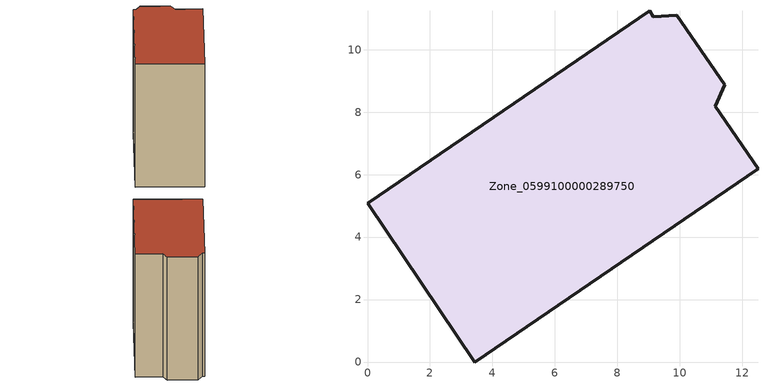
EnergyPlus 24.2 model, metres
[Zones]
Zone_0599100000289750
 floor ground (C_G): 0,5.08 9.03,11.24 9.15,11.06 9.9,11.1 11.44,8.88 11.13,8.18 12.5,6.19 3.43,0 z0
 wall outside (C_F): 3.43,0 12.5,6.19 11.13,8.18 11.44,8.88 9.9,11.1 9.15,11.06 9.03,11.24 0,5.08 3.43,0 z0:12.03
 roof outside (C_R): 9.03,11.24 0,5.08 3.43,0 12.5,6.19 11.13,8.18 11.44,8.88 9.9,11.1 9.15,11.06 z12.03
[BUILDING]
Pand.0599100000289750: North Axis=0; Terrain=City; Loads Convergence Tolerance Value=0.04; Temperature Convergence Tolerance Value=0.4; Solar Distribution=FullExterior; Maximum Number of Warmup Days=25; Minimum Number of Warmup Days=1
[Site:Location]
Rotterdam.The.Hague.AP_ZH_NLD Design_Conditions: Latitude=51.96; Longitude=4.45; Time Zone=1; Elevation=-4.5
[SITE:GROUNDTEMPERATURE:BUILDINGSURFACE]
18, 18, 18, 18, 18, 18, 18, 18, 18, 18, 18, 18
[MATERIAL] Thermal Absorptance=0.9; Solar Absorptance=0.7; Visible Absorptance=0.7
Name | Roughness | Thickness | Conductivity | Density | Specific Heat
G.TI.1946 | MediumSmooth | 0.15 | 1 | 540 | 1210
F.TI.1946 | Rough | 0.3 | 0.857143 | 1920 | 840
R.TI.1946 | MediumRough | 0.2 | 0.1 | 1500 | 1000
[CONSTRUCTION]
C_G: G.TI.1946
C_F: F.TI.1946
C_R: R.TI.1946
[ZONE]
Zone_0599100000289750: Type=1; Multiplier=1; Ceiling Height=Autocalculate; Volume=Autocalculate; Floor Area=autocalculate; Part of Total Floor Area=Yes
[ZONEINFILTRATION:DESIGNFLOWRATE]
Infil_Zone_0599100000289750: Zone or ZoneList or Space or SpaceList=Zone_0599100000289750; Schedule=AlwaysOn; Design Flow Rate Calculation Method=Flow/Area; Flow Rate per Floor Area=0.003; Constant Term Coefficient=1; Temperature Term Coefficient=0; Velocity Term Coefficient=0; Velocity Squared Term Coefficient=0
[HVACTEMPLATE:ZONE:IDEALLOADSAIRSYSTEM]
Zone_0599100000289750: Maximum Heating Supply Air Temperature=50; Minimum Cooling Supply Air Temperature=13; Maximum Heating Supply Air Humidity Ratio=0.0156; Minimum Cooling Supply Air Humidity Ratio=0.0077; Heating Limit=NoLimit; Cooling Limit=NoLimit; Dehumidification Control Type=ConstantSensibleHeatRatio; Cooling Sensible Heat Ratio=0.7; Dehumidification Setpoint=60; Humidification Control Type=None; Humidification Setpoint=30; Outdoor Air Method=None; Outdoor Air Flow Rate per Person=0.00944; Outdoor Air Flow Rate per Zone Floor Area=0; Outdoor Air Flow Rate per Zone=0; Demand Controlled Ventilation Type=None; Outdoor Air Economizer Type=NoEconomizer; Heat Recovery Type=None; Sensible Heat Recovery Effectiveness=0.7; Latent Heat Recovery Effectiveness=0.65
[ZONECONTROL:THERMOSTAT]
ThermostatControl_Zone_0599100000289750: Zone or ZoneList=Zone_0599100000289750; Control Type Schedule=DualSetpointControlType; Control 1=Thermostat_Zone_0599100000289750; Temperature Difference Between Cutout And Setpoint=0
[THERMOSTATSETPOINT:DUALSETPOINT]
Thermostat_Zone_0599100000289750: Heating Setpoint Temperature Schedule=HeatingSetpoint_Zone_0599100000289750; Cooling Setpoint Temperature Schedule=CoolingSetpoint_Zone_0599100000289750
[SCHEDULE:COMPACT]
HeatingSetpoint_Zone_0599100000289750: Through: 12/31, For: AllDays, Until: 24:00, 21
CoolingSetpoint_Zone_0599100000289750: Through: 12/31, For: AllDays, Until: 24:00, 24
DualSetpointControlType: Through: 12/31, For: AllDays, Until: 24:00, 4
AlwaysOn: Through: 12/31, For: AllDays, Until: 24:00, 1
